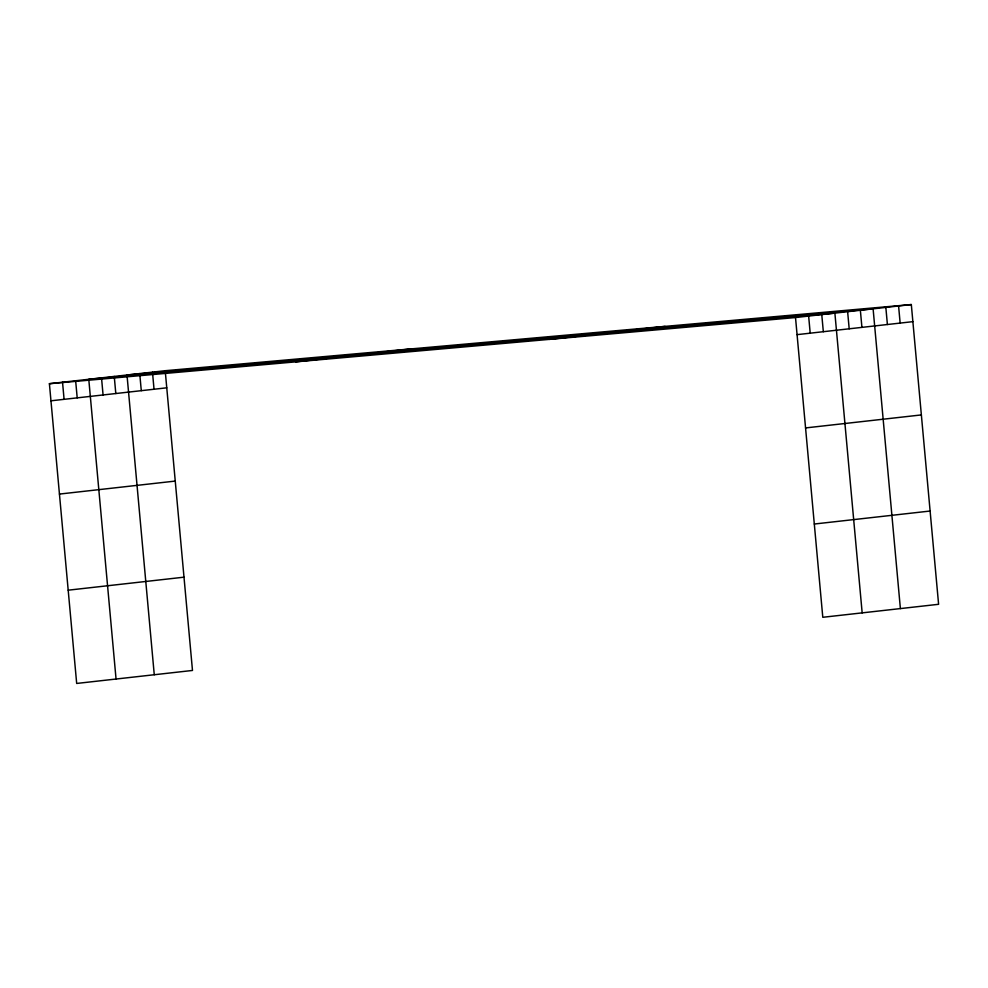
<?xml version="1.0" encoding="UTF-8"?>
<svg xmlns="http://www.w3.org/2000/svg" width="988" height="988" viewBox="0 0 988 988"><rect width="100%" height="100%" fill="white"/><g stroke="black" fill="none" stroke-linecap="round" stroke-linejoin="round"><path stroke-width="1.48" d="M165.206 370.71L192.487 670.457L76.681 683.449L49.4 383.702L165.206 370.71L911.319 304.551L938.6 604.298L822.794 617.29L795.513 317.543L911.319 304.551M295.622 361.867L411.428 348.875M549.291 339.378L665.097 326.386M50.956 400.807L166.762 387.815M797.069 334.648L912.875 321.656M59.441 494.074L175.247 481.082M805.553 427.928L921.372 414.923M68.197 590.182L184.003 577.177M814.31 524.023L930.116 511.031M49.4 383.702L795.513 317.543M898.586 305.984L900.142 323.088M885.841 307.404L887.397 324.509M900.389 608.583L873.108 308.836L126.995 374.995L154.264 674.742M860.363 310.269L861.919 327.374M847.63 311.702L849.186 328.806M862.166 612.881L834.885 313.122L88.772 379.281L116.053 679.028M821.769 314.604L823.325 331.709M808.641 316.074L810.197 333.178M152.473 372.13L154.029 389.235M139.728 373.563L141.284 390.668M114.25 376.428L115.806 393.533M101.517 377.848L103.073 394.953M75.644 380.751L77.2 397.855M62.528 382.233L64.084 399.325"/></g></svg>
